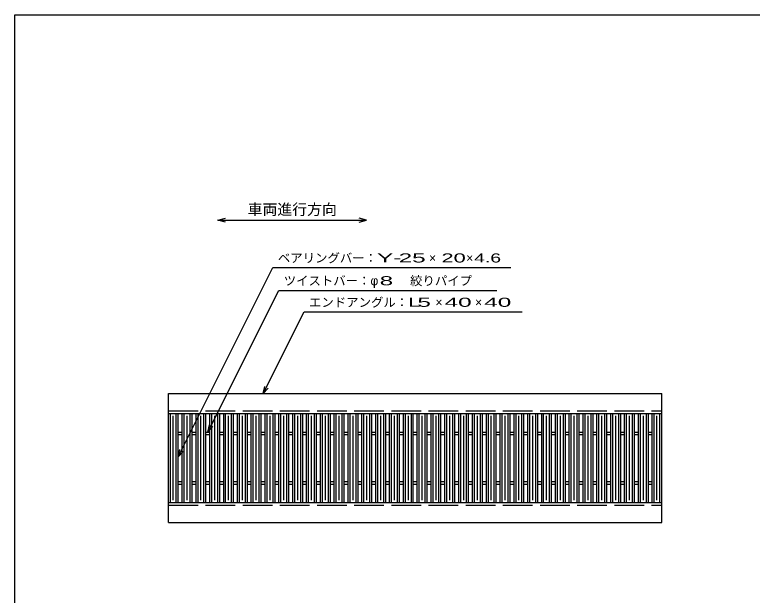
# Model space of a CAD drawing. Units: millimetres, scale not verified. Extents: x -1820 to 1724, y -1285 to 1059.
# Drawn here: x -1736 to -248, y -113 to 1059 of the extents above; entities that cross this region are included whole.
import ezdxf
from ezdxf.enums import TextEntityAlignment as Align

# ---------------------------------------------------------------- set-up
doc = ezdxf.new("R2010")
doc.units = ezdxf.units.MM
doc.header["$LTSCALE"] = 10
doc.linetypes.add('DASHED', pattern=[7.5, 6, -1.5])
for name, color, linetype, lineweight in [('0_2', 150, 'Continuous', 25), ('16', 3, 'Continuous', 25), ('22', 2, 'Continuous', 25)]:
    doc.layers.add(name, color=color, linetype=linetype, lineweight=lineweight)
doc.styles.add('ベクトル', font='')
doc.styles.get('ベクトル').set_extended_font_data('ベクトル')

msp = doc.modelspace()

# ---------------------------------------------------------------- linework, layer by layer
at = {"layer": '0_2'}
for p, q in [((-1736, -1141), (-1736, 1059)), ((-1736, 1059), (1724, 1059))]:
    msp.add_line(p, q, dxfattribs=at)
at = {"layer": '16'}
for p, q in [((-1426, 294), (-430, 294)), ((-1426, 254), (-1426, 294)), ((-430, 254), (-430, 294)), ((-1426, 254), (-430, 254)), ((-1426, 74), (-1426, 254)), ((-1426, 254), (-1406, 254)), ((-1422, 74), (-1422, 254)), ((-1410, 74), (-1410, 254)), ((-1406, 74), (-1406, 254)), ((-1398.1, 74), (-1398.1, 254)), ((-1398.1, 254), (-1378.1, 254)), ((-1394.1, 74), (-1394.1, 254)), ((-1382.1, 74), (-1382.1, 254)), ((-1378.1, 74), (-1378.1, 254)), ((-1370.2, 74), (-1370.2, 254)), ((-1370.2, 254), (-1350.2, 254)), ((-1366.2, 74), (-1366.2, 254)), ((-1354.2, 74), (-1354.2, 254)), ((-1350.2, 74), (-1350.2, 254)), ((-1342.3, 74), (-1342.3, 254)), ((-1342.3, 254), (-1322.3, 254)), ((-1338.3, 74), (-1338.3, 254)), ((-1326.3, 74), (-1326.3, 254)), ((-1322.3, 74), (-1322.3, 254)), ((-1314.4, 74), (-1314.4, 254)), ((-1314.4, 254), (-1294.4, 254)), ((-1310.4, 74), (-1310.4, 254)), ((-1298.4, 74), (-1298.4, 254)), ((-1294.4, 74), (-1294.4, 254)), ((-1286.5, 74), (-1286.5, 254)), ((-1286.5, 254), (-1266.5, 254)), ((-1282.5, 74), (-1282.5, 254)), ((-1270.5, 74), (-1270.5, 254)), ((-1266.5, 74), (-1266.5, 254)), ((-1258.6, 74), (-1258.6, 254)), ((-1258.6, 254), (-1238.6, 254)), ((-1254.6, 74), (-1254.6, 254)), ((-1242.6, 74), (-1242.6, 254)), ((-1238.6, 74), (-1238.6, 254)), ((-1230.7, 74), (-1230.7, 254)), ((-1230.7, 254), (-1210.7, 254)), ((-1226.7, 74), (-1226.7, 254)), ((-1214.7, 74), (-1214.7, 254)), ((-1210.7, 74), (-1210.7, 254)), ((-1202.8, 74), (-1202.8, 254)), ((-1202.8, 254), (-1182.8, 254)), ((-1198.8, 74), (-1198.8, 254)), ((-1186.8, 74), (-1186.8, 254)), ((-1182.8, 74), (-1182.8, 254)), ((-1174.9, 74), (-1174.9, 254)), ((-1174.9, 254), (-1154.9, 254)), ((-1170.9, 74), (-1170.9, 254)), ((-1158.9, 74), (-1158.9, 254)), ((-1154.9, 74), (-1154.9, 254)), ((-1147, 74), (-1147, 254)), ((-1147, 254), (-1127, 254)), ((-1143, 74), (-1143, 254)), ((-1131, 74), (-1131, 254)), ((-1127, 74), (-1127, 254)), ((-1119.1, 74), (-1119.1, 254)), ((-1119.1, 254), (-1099.1, 254)), ((-1115.1, 74), (-1115.1, 254)), ((-1103.1, 74), (-1103.1, 254)), ((-1099.1, 74), (-1099.1, 254)), ((-1091.2, 74), (-1091.2, 254)), ((-1091.2, 254), (-1071.2, 254)), ((-1087.2, 74), (-1087.2, 254)), ((-1075.2, 74), (-1075.2, 254)), ((-1071.2, 74), (-1071.2, 254)), ((-1063.3, 74), (-1063.3, 254)), ((-1063.3, 254), (-1043.3, 254)), ((-1059.3, 74), (-1059.3, 254)), ((-1047.3, 74), (-1047.3, 254)), ((-1043.3, 74), (-1043.3, 254)), ((-1035.4, 74), (-1035.4, 254)), ((-1035.4, 254), (-1015.4, 254)), ((-1031.4, 74), (-1031.4, 254)), ((-1019.4, 74), (-1019.4, 254)), ((-1015.4, 74), (-1015.4, 254)), ((-1007.5, 74), (-1007.5, 254)), ((-1007.5, 254), (-987.5, 254)), ((-1003.5, 74), (-1003.5, 254)), ((-991.5, 74), (-991.5, 254)), ((-987.5, 74), (-987.5, 254)), ((-979.6, 74), (-979.6, 254)), ((-979.6, 254), (-959.6, 254)), ((-975.6, 74), (-975.6, 254)), ((-963.6, 74), (-963.6, 254)), ((-959.6, 74), (-959.6, 254)), ((-951.7, 74), (-951.7, 254)), ((-951.7, 254), (-931.7, 254)), ((-947.7, 74), (-947.7, 254)), ((-935.7, 74), (-935.7, 254)), ((-931.7, 74), (-931.7, 254)), ((-923.8, 74), (-923.8, 254)), ((-923.8, 254), (-903.8, 254)), ((-919.8, 74), (-919.8, 254)), ((-907.8, 74), (-907.8, 254)), ((-903.8, 74), (-903.8, 254)), ((-895.9, 74), (-895.9, 254)), ((-895.9, 254), (-875.9, 254)), ((-891.9, 74), (-891.9, 254)), ((-879.9, 74), (-879.9, 254)), ((-875.9, 74), (-875.9, 254)), ((-868, 74), (-868, 254)), ((-868, 254), (-848, 254)), ((-864, 74), (-864, 254)), ((-852, 74), (-852, 254)), ((-848, 74), (-848, 254)), ((-840.1, 74), (-840.1, 254)), ((-840.1, 254), (-820.1, 254)), ((-836.1, 74), (-836.1, 254)), ((-824.1, 74), (-824.1, 254)), ((-820.1, 74), (-820.1, 254)), ((-812.2, 74), (-812.2, 254)), ((-812.2, 254), (-792.2, 254)), ((-808.2, 74), (-808.2, 254)), ((-796.2, 74), (-796.2, 254)), ((-792.2, 74), (-792.2, 254)), ((-784.3, 74), (-784.3, 254)), ((-784.3, 254), (-764.3, 254)), ((-780.3, 74), (-780.3, 254)), ((-768.3, 74), (-768.3, 254)), ((-764.3, 74), (-764.3, 254)), ((-756.4, 74), (-756.4, 254)), ((-756.4, 254), (-736.4, 254)), ((-752.4, 74), (-752.4, 254)), ((-740.4, 74), (-740.4, 254)), ((-736.4, 74), (-736.4, 254)), ((-728.5, 74), (-728.5, 254)), ((-728.5, 254), (-708.5, 254)), ((-724.5, 74), (-724.5, 254)), ((-712.5, 74), (-712.5, 254)), ((-708.5, 74), (-708.5, 254)), ((-700.6, 74), (-700.6, 254)), ((-700.6, 254), (-680.6, 254)), ((-696.6, 74), (-696.6, 254)), ((-684.6, 74), (-684.6, 254)), ((-680.6, 74), (-680.6, 254)), ((-672.7, 74), (-672.7, 254)), ((-672.7, 254), (-652.7, 254)), ((-668.7, 74), (-668.7, 254)), ((-656.7, 74), (-656.7, 254)), ((-652.7, 74), (-652.7, 254)), ((-644.8, 74), (-644.8, 254)), ((-644.8, 254), (-624.8, 254)), ((-640.8, 74), (-640.8, 254)), ((-628.8, 74), (-628.8, 254)), ((-624.8, 74), (-624.8, 254)), ((-616.9, 74), (-616.9, 254)), ((-616.9, 254), (-596.9, 254)), ((-612.9, 74), (-612.9, 254)), ((-600.9, 74), (-600.9, 254)), ((-596.9, 74), (-596.9, 254)), ((-589, 74), (-589, 254)), ((-589, 254), (-569, 254)), ((-585, 74), (-585, 254)), ((-573, 74), (-573, 254)), ((-569, 74), (-569, 254)), ((-561.1, 74), (-561.1, 254)), ((-561.1, 254), (-541.1, 254)), ((-557.1, 74), (-557.1, 254)), ((-545.1, 74), (-545.1, 254)), ((-541.1, 74), (-541.1, 254)), ((-533.2, 74), (-533.2, 254)), ((-533.2, 254), (-513.2, 254)), ((-529.2, 74), (-529.2, 254)), ((-517.2, 74), (-517.2, 254)), ((-513.2, 74), (-513.2, 254)), ((-505.3, 74), (-505.3, 254)), ((-505.3, 254), (-485.3, 254)), ((-501.3, 74), (-501.3, 254)), ((-489.3, 74), (-489.3, 254)), ((-485.3, 74), (-485.3, 254)), ((-477.4, 74), (-477.4, 254)), ((-477.4, 254), (-457.4, 254)), ((-473.4, 74), (-473.4, 254)), ((-461.4, 74), (-461.4, 254)), ((-457.4, 74), (-457.4, 254)), ((-450, 74), (-450, 254)), ((-450, 254), (-430, 254)), ((-446, 74), (-446, 254)), ((-434, 74), (-434, 254)), ((-430, 74), (-430, 254)), ((-1416, 79), (-1416, 249)), ((-1388.1, 79), (-1388.1, 249)), ((-1360.2, 79), (-1360.2, 249)), ((-1332.3, 79), (-1332.3, 249)), ((-1304.4, 79), (-1304.4, 249)), ((-1276.5, 79), (-1276.5, 249)), ((-1248.6, 79), (-1248.6, 249)), ((-1220.7, 79), (-1220.7, 249)), ((-1192.8, 79), (-1192.8, 249)), ((-1164.9, 79), (-1164.9, 249)), ((-1137, 79), (-1137, 249)), ((-1109.1, 79), (-1109.1, 249)), ((-1081.2, 79), (-1081.2, 249)), ((-1053.3, 79), (-1053.3, 249)), ((-1025.4, 79), (-1025.4, 249)), ((-997.5, 79), (-997.5, 249)), ((-969.6, 79), (-969.6, 249)), ((-941.7, 79), (-941.7, 249)), ((-913.8, 79), (-913.8, 249)), ((-885.9, 79), (-885.9, 249)), ((-858, 79), (-858, 249)), ((-830.1, 79), (-830.1, 249)), ((-802.2, 79), (-802.2, 249)), ((-774.3, 79), (-774.3, 249)), ((-746.4, 79), (-746.4, 249)), ((-718.5, 79), (-718.5, 249)), ((-690.6, 79), (-690.6, 249)), ((-662.7, 79), (-662.7, 249)), ((-634.8, 79), (-634.8, 249)), ((-606.9, 79), (-606.9, 249)), ((-579, 79), (-579, 249)), ((-551.1, 79), (-551.1, 249)), ((-523.2, 79), (-523.2, 249)), ((-495.3, 79), (-495.3, 249)), ((-467.4, 79), (-467.4, 249)), ((-440, 79), (-440, 249)), ((-1406, 216.5), (-1398.1, 216.5)), ((-1406, 211.5), (-1398.1, 211.5)), ((-1378.1, 216.5), (-1370.2, 216.5)), ((-1378.1, 211.5), (-1370.2, 211.5)), ((-1350.2, 216.5), (-1342.3, 216.5)), ((-1350.2, 211.5), (-1342.3, 211.5)), ((-1322.3, 216.5), (-1314.4, 216.5)), ((-1322.3, 211.5), (-1314.4, 211.5)), ((-1294.4, 216.5), (-1286.5, 216.5)), ((-1294.4, 211.5), (-1286.5, 211.5)), ((-1266.5, 216.5), (-1258.6, 216.5)), ((-1266.5, 211.5), (-1258.6, 211.5)), ((-1238.6, 216.5), (-1230.7, 216.5)), ((-1238.6, 211.5), (-1230.7, 211.5)), ((-1210.7, 216.5), (-1202.8, 216.5)), ((-1210.7, 211.5), (-1202.8, 211.5)), ((-1182.8, 216.5), (-1174.9, 216.5)), ((-1182.8, 211.5), (-1174.9, 211.5)), ((-1154.9, 216.5), (-1147, 216.5)), ((-1154.9, 211.5), (-1147, 211.5)), ((-1127, 216.5), (-1119.1, 216.5)), ((-1127, 211.5), (-1119.1, 211.5)), ((-1099.1, 216.5), (-1091.2, 216.5)), ((-1099.1, 211.5), (-1091.2, 211.5)), ((-1071.2, 216.5), (-1063.3, 216.5)), ((-1071.2, 211.5), (-1063.3, 211.5)), ((-1043.3, 216.5), (-1035.4, 216.5)), ((-1043.3, 211.5), (-1035.4, 211.5)), ((-1015.4, 216.5), (-1007.5, 216.5)), ((-1015.4, 211.5), (-1007.5, 211.5)), ((-987.5, 216.5), (-979.6, 216.5)), ((-987.5, 211.5), (-979.6, 211.5)), ((-959.6, 216.5), (-951.7, 216.5)), ((-959.6, 211.5), (-951.7, 211.5)), ((-931.7, 216.5), (-923.8, 216.5)), ((-931.7, 211.5), (-923.8, 211.5)), ((-903.8, 216.5), (-895.9, 216.5)), ((-903.8, 211.5), (-895.9, 211.5)), ((-875.9, 216.5), (-868, 216.5)), ((-875.9, 211.5), (-868, 211.5)), ((-848, 216.5), (-840.1, 216.5)), ((-848, 211.5), (-840.1, 211.5)), ((-820.1, 216.5), (-812.2, 216.5)), ((-820.1, 211.5), (-812.2, 211.5)), ((-792.2, 216.5), (-784.3, 216.5)), ((-792.2, 211.5), (-784.3, 211.5)), ((-764.3, 216.5), (-756.4, 216.5)), ((-764.3, 211.5), (-756.4, 211.5)), ((-736.4, 216.5), (-728.5, 216.5)), ((-736.4, 211.5), (-728.5, 211.5)), ((-708.5, 216.5), (-700.6, 216.5)), ((-708.5, 211.5), (-700.6, 211.5)), ((-680.6, 216.5), (-672.7, 216.5)), ((-680.6, 211.5), (-672.7, 211.5)), ((-652.7, 216.5), (-644.8, 216.5)), ((-652.7, 211.5), (-644.8, 211.5)), ((-624.8, 216.5), (-616.9, 216.5)), ((-624.8, 211.5), (-616.9, 211.5)), ((-596.9, 216.5), (-589, 216.5)), ((-596.9, 211.5), (-589, 211.5)), ((-569, 216.5), (-561.1, 216.5)), ((-569, 211.5), (-561.1, 211.5)), ((-541.1, 216.5), (-533.2, 216.5)), ((-541.1, 211.5), (-533.2, 211.5)), ((-513.2, 216.5), (-505.3, 216.5)), ((-513.2, 211.5), (-505.3, 211.5)), ((-485.3, 216.5), (-477.4, 216.5)), ((-485.3, 211.5), (-477.4, 211.5)), ((-457.4, 216.5), (-449.5, 216.5)), ((-457.4, 211.5), (-449.5, 211.5)), ((-1406, 116.5), (-1398.1, 116.5)), ((-1406, 111.5), (-1398.1, 111.5)), ((-1378.1, 116.5), (-1370.2, 116.5)), ((-1378.1, 111.5), (-1370.2, 111.5)), ((-1350.2, 116.5), (-1342.3, 116.5)), ((-1350.2, 111.5), (-1342.3, 111.5)), ((-1322.3, 116.5), (-1314.4, 116.5)), ((-1322.3, 111.5), (-1314.4, 111.5)), ((-1294.4, 116.5), (-1286.5, 116.5)), ((-1294.4, 111.5), (-1286.5, 111.5)), ((-1266.5, 116.5), (-1258.6, 116.5)), ((-1266.5, 111.5), (-1258.6, 111.5)), ((-1238.6, 116.5), (-1230.7, 116.5)), ((-1238.6, 111.5), (-1230.7, 111.5)), ((-1210.7, 116.5), (-1202.8, 116.5)), ((-1210.7, 111.5), (-1202.8, 111.5)), ((-1182.8, 116.5), (-1174.9, 116.5)), ((-1182.8, 111.5), (-1174.9, 111.5)), ((-1154.9, 116.5), (-1147, 116.5)), ((-1154.9, 111.5), (-1147, 111.5)), ((-1127, 116.5), (-1119.1, 116.5)), ((-1127, 111.5), (-1119.1, 111.5)), ((-1099.1, 116.5), (-1091.2, 116.5)), ((-1099.1, 111.5), (-1091.2, 111.5)), ((-1071.2, 116.5), (-1063.3, 116.5)), ((-1071.2, 111.5), (-1063.3, 111.5)), ((-1043.3, 116.5), (-1035.4, 116.5)), ((-1043.3, 111.5), (-1035.4, 111.5)), ((-1015.4, 116.5), (-1007.5, 116.5)), ((-1015.4, 111.5), (-1007.5, 111.5)), ((-987.5, 116.5), (-979.6, 116.5)), ((-987.5, 111.5), (-979.6, 111.5)), ((-959.6, 116.5), (-951.7, 116.5)), ((-959.6, 111.5), (-951.7, 111.5)), ((-931.7, 116.5), (-923.8, 116.5)), ((-931.7, 111.5), (-923.8, 111.5)), ((-903.8, 116.5), (-895.9, 116.5)), ((-903.8, 111.5), (-895.9, 111.5)), ((-875.9, 116.5), (-868, 116.5)), ((-875.9, 111.5), (-868, 111.5)), ((-848, 116.5), (-840.1, 116.5)), ((-848, 111.5), (-840.1, 111.5)), ((-820.1, 116.5), (-812.2, 116.5)), ((-820.1, 111.5), (-812.2, 111.5)), ((-792.2, 116.5), (-784.3, 116.5)), ((-792.2, 111.5), (-784.3, 111.5)), ((-764.3, 116.5), (-756.4, 116.5)), ((-764.3, 111.5), (-756.4, 111.5)), ((-736.4, 116.5), (-728.5, 116.5)), ((-736.4, 111.5), (-728.5, 111.5)), ((-708.5, 116.5), (-700.6, 116.5)), ((-708.5, 111.5), (-700.6, 111.5)), ((-680.6, 116.5), (-672.7, 116.5)), ((-680.6, 111.5), (-672.7, 111.5)), ((-652.7, 116.5), (-644.8, 116.5)), ((-652.7, 111.5), (-644.8, 111.5)), ((-624.8, 116.5), (-616.9, 116.5)), ((-624.8, 111.5), (-616.9, 111.5)), ((-596.9, 116.5), (-589, 116.5)), ((-596.9, 111.5), (-589, 111.5)), ((-569, 116.5), (-561.1, 116.5)), ((-569, 111.5), (-561.1, 111.5)), ((-541.1, 116.5), (-533.2, 116.5)), ((-541.1, 111.5), (-533.2, 111.5)), ((-513.2, 116.5), (-505.3, 116.5)), ((-513.2, 111.5), (-505.3, 111.5)), ((-485.3, 116.5), (-477.4, 116.5)), ((-485.3, 111.5), (-477.4, 111.5)), ((-457.4, 116.5), (-449.5, 116.5)), ((-457.4, 111.5), (-449.5, 111.5)), ((-1426, 74), (-430, 74)), ((-1426, 34), (-1426, 74)), ((-1426, 74), (-1406, 74)), ((-1398.1, 74), (-1378.1, 74)), ((-1370.2, 74), (-1350.2, 74)), ((-1342.3, 74), (-1322.3, 74)), ((-1314.4, 74), (-1294.4, 74)), ((-1286.5, 74), (-1266.5, 74)), ((-1258.6, 74), (-1238.6, 74)), ((-1230.7, 74), (-1210.7, 74)), ((-1202.8, 74), (-1182.8, 74)), ((-1174.9, 74), (-1154.9, 74)), ((-1147, 74), (-1127, 74)), ((-1119.1, 74), (-1099.1, 74)), ((-1091.2, 74), (-1071.2, 74)), ((-1063.3, 74), (-1043.3, 74)), ((-1035.4, 74), (-1015.4, 74)), ((-1007.5, 74), (-987.5, 74)), ((-979.6, 74), (-959.6, 74)), ((-951.7, 74), (-931.7, 74)), ((-923.8, 74), (-903.8, 74)), ((-895.9, 74), (-875.9, 74)), ((-868, 74), (-848, 74)), ((-840.1, 74), (-820.1, 74)), ((-812.2, 74), (-792.2, 74)), ((-784.3, 74), (-764.3, 74)), ((-756.4, 74), (-736.4, 74)), ((-728.5, 74), (-708.5, 74)), ((-700.6, 74), (-680.6, 74)), ((-672.7, 74), (-652.7, 74)), ((-644.8, 74), (-624.8, 74)), ((-616.9, 74), (-596.9, 74)), ((-589, 74), (-569, 74)), ((-561.1, 74), (-541.1, 74)), ((-533.2, 74), (-513.2, 74)), ((-505.3, 74), (-485.3, 74)), ((-477.4, 74), (-457.4, 74)), ((-450, 74), (-430, 74)), ((-430, 34), (-430, 74)), ((-1426, 34), (-430, 34))]:
    msp.add_line(p, q, dxfattribs=at)
at = {"layer": '16', "linetype": 'DASHED'}
for p, q in [((-1426, 259), (-430, 259)), ((-1426, 69), (-430, 69))]:
    msp.add_line(p, q, dxfattribs=at)
at = {"layer": '22', "color": 4}
for p, q in [((-1326, 644), (-1311, 648)), ((-1311, 640), (-1326, 644)), ((-1326, 644), (-1026, 644)), ((-1026, 644), (-1041, 648)), ((-1041, 640), (-1026, 644)), ((-1406, 166.5), (-1215, 548.5)), ((-1215, 548.5), (-735, 548.5)), ((-1346.25, 216.5), (-1203.25, 502.5)), ((-1203.25, 502.5), (-763.25, 502.5)), ((-1234.65, 294), (-1152.15, 459)), ((-1152.15, 459), (-712.15, 459)), ((-1234.65, 294), (-1231.65, 308.6)), ((-1234.65, 294), (-1224.65, 305)), ((-1346.25, 216.5), (-1343.25, 231.1)), ((-1346.25, 216.5), (-1336.25, 227.5)), ((-1406, 166.5), (-1403, 181.1)), ((-1406, 166.5), (-1396, 177.5))]:
    msp.add_line(p, q, dxfattribs=at)

# ---------------------------------------------------------------- texts
at = {"layer": '22', "style": 'ベクトル'}
for s, height, p in [('車両進行方向', 21.99, (-1266, 666)), ('ベアリングバー：', 18.33, (-1205, 568)), ('×', 18.33, (-900, 568)), ('×', 18.33, (-825, 568)), ('ツイストバー：', 18.33, (-1193.25, 522)), ('φ', 18.33, (-1018.25, 522)), ('絞りパイプ', 18.33, (-938.25, 522)), ('エンドアングル：', 18.33, (-1142.15, 478.5)), ('×', 18.33, (-887.15, 478.5)), ('×', 18.33, (-807.15, 478.5))]:
    msp.add_text(s, height=height, dxfattribs=at).set_placement(p, align=Align.MIDDLE_LEFT)
for s, width, p in [('Y-', 2, (-1005, 568)), (' 25 ', 2, (-975, 568)), ('20', 1.8, (-875, 568)), (' 4.6 ', 1.6, (-820, 568)), (' 8 ', 2, (-1013.25, 522)), ('L', 1.8, (-942.15, 478.5)), (' 5 ', 2, (-937.15, 478.5)), (' 40 ', 2, (-882.15, 478.5)), (' 40 ', 2, (-802.15, 478.5))]:
    msp.add_text(s, height=18.33, dxfattribs=dict(at, width=width)).set_placement(p, align=Align.MIDDLE_LEFT)

doc.saveas('drawing.dxf')
